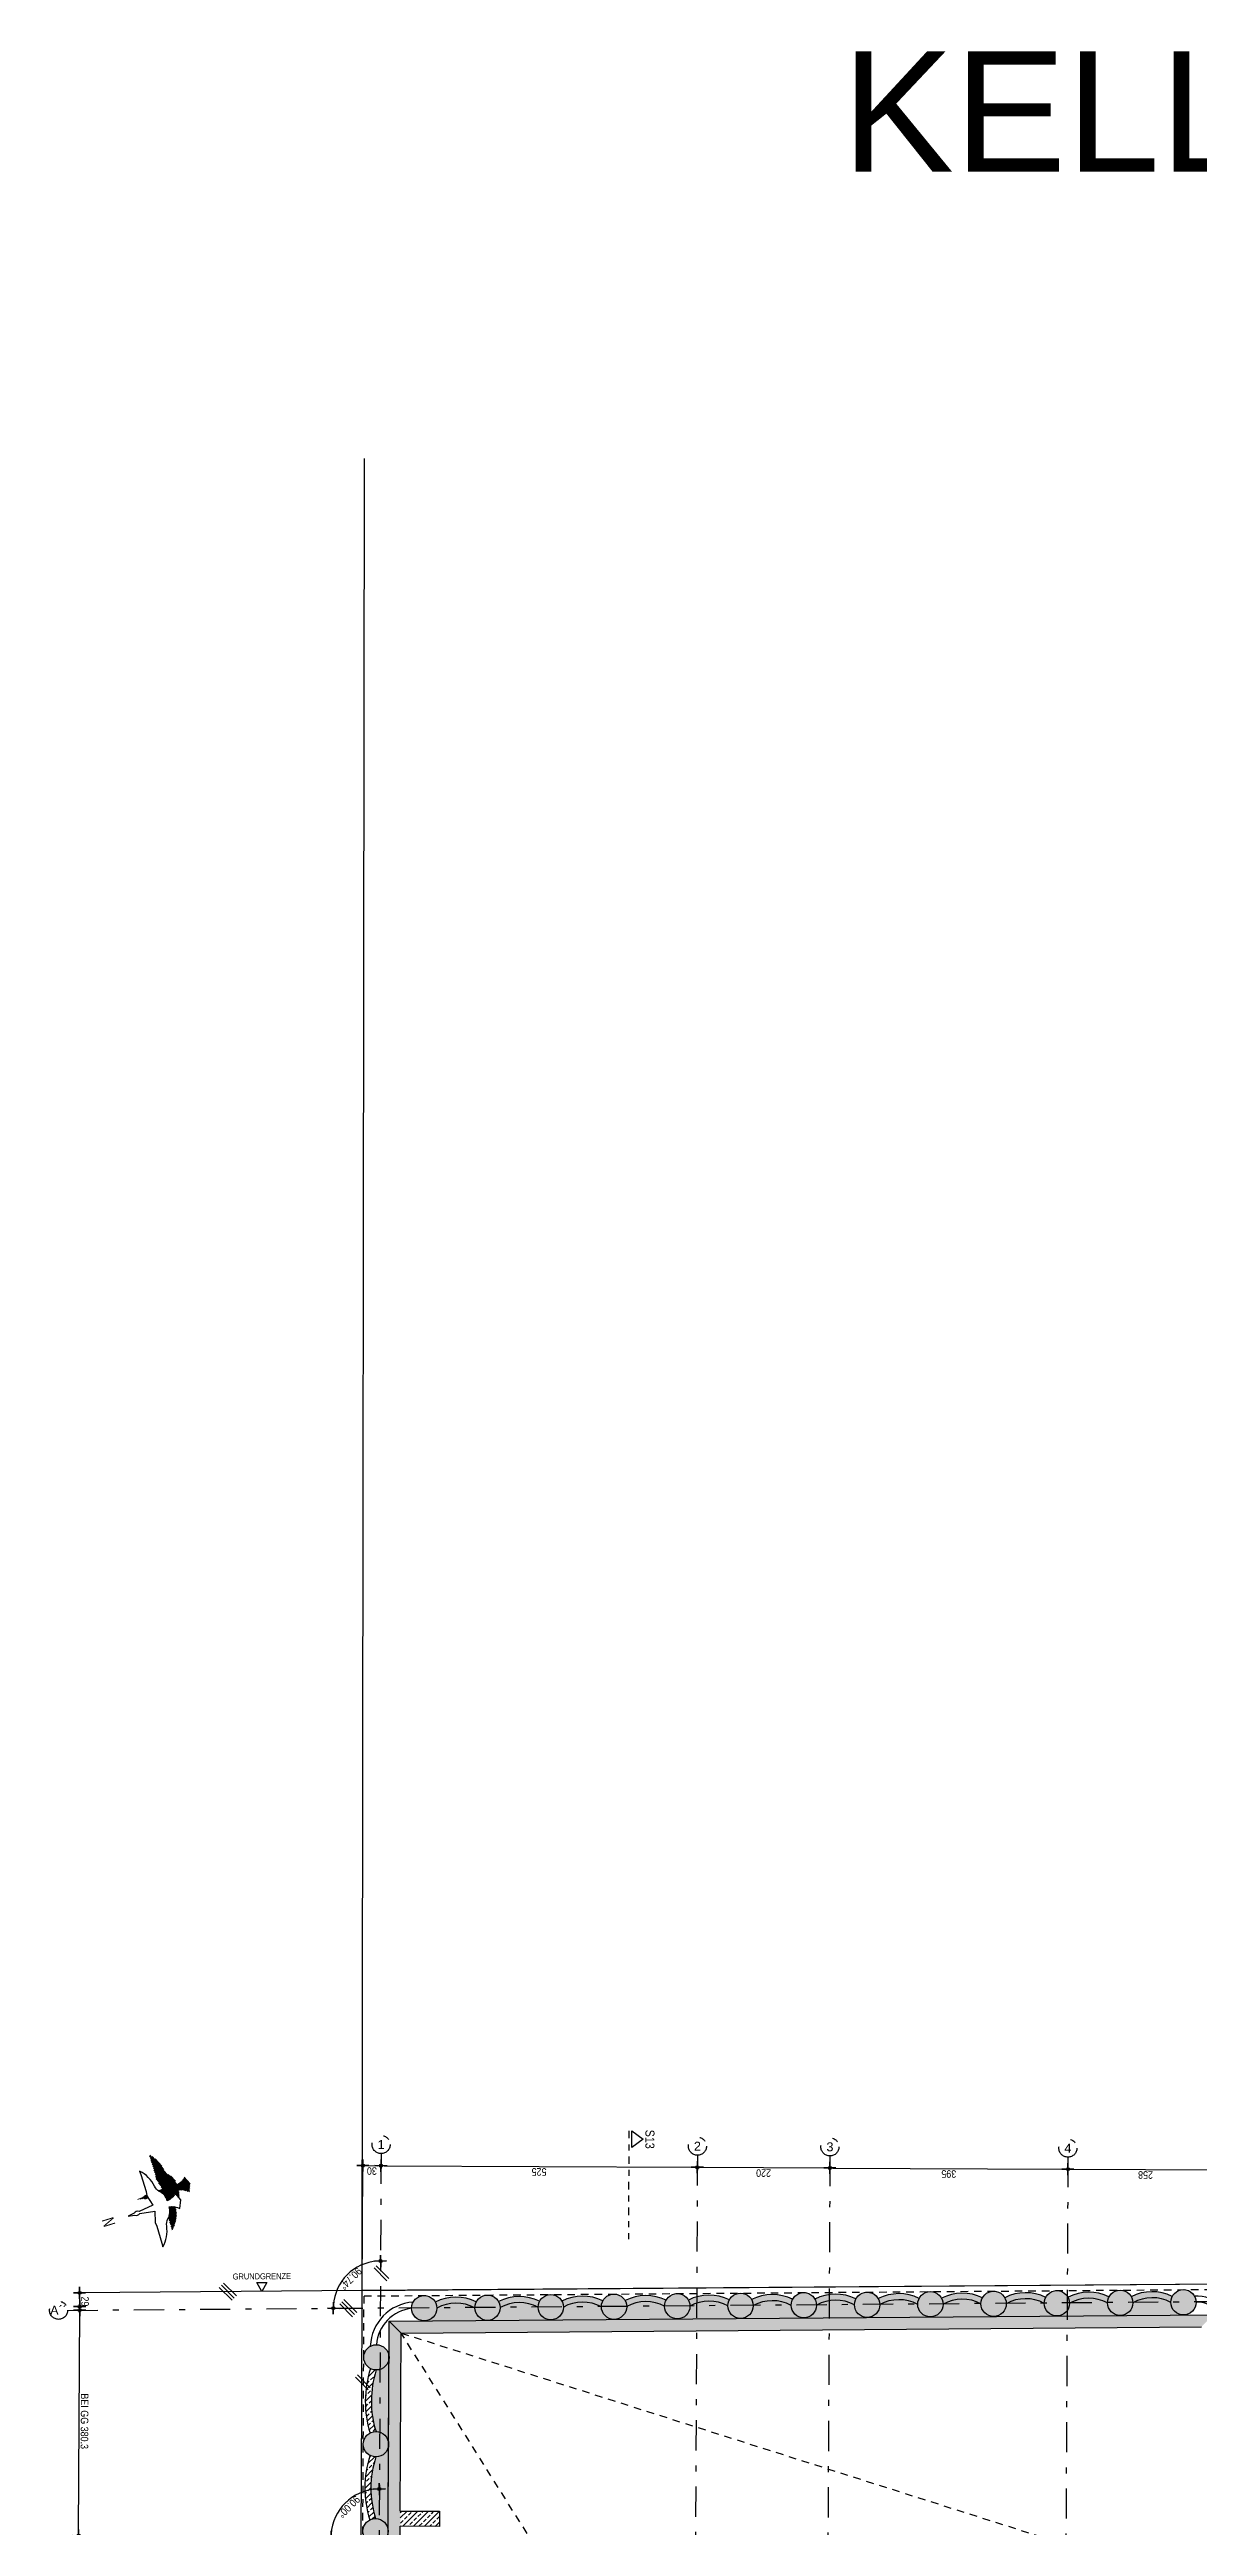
# Model space of a CAD drawing. Header units: millimetres. Extents: x 2717 to 2789, y 1567 to 1698.
# Drawn here: x 2717.28 to 2736.35, y 1653.27 to 1694.39 of the extents above; entities that cross this region are included whole.
import ezdxf
from ezdxf.enums import TextEntityAlignment as Align

# ---------------------------------------------------------------- set-up
doc = ezdxf.new("R2010")
doc.units = ezdxf.units.MM
for name, pattern in [('DASHDOT', [1, 0.5, -0.25, 0, -0.25]), ('HIDDEN2', [0.1875, 0.125, -0.0625]), ('STRICHPUNKT', [1, 0.5, -0.25, 0, -0.25]), ('STRICHPUNKTX2', [2, 1, -0.5, 0, -0.5])]:
    doc.linetypes.add(name, pattern=pattern)
for name, color, linetype in [('01-SCH-G00-Lk2-M0', 8, 'STRICHPUNKTX2'), ('02-ANS-G00-LK2-M0', 8, 'Continuous'), ('02-AXO-G00-Lk2-M0', 8, 'STRICHPUNKT'), ('02-DIM-G00-Lk2-ACHSEN', 8, 'Continuous'), ('02-DIM-G00-Lk2-M0', 8, 'Continuous'), ('02-FIL-G00-Lk2-STB', 8, 'Continuous'), ('02-HID-G00-Lk2-M0', 8, 'HIDDEN2'), ('02-TWA-G00-Lk2-M0', 4, 'Continuous'), ('02-TWB-G00-Lk2-M0', 5, 'Continuous'), ('02-TXT-G00-Lk2-M0', 8, 'Continuous'), ('07-TXT---------M0', 8, 'Continuous'), ('09-VER-G00-Lk2-GRUNDSTÜCKSGRENZE', 161, 'Continuous')]:
    doc.layers.add(name, color=color, linetype=linetype)
doc.styles.add('ARIAL', font='arial.ttf', dxfattribs={"width": 0.85})
doc.styles.add('NORM7', font='norm.shx', dxfattribs={"width": 0.65})
doc.styles.get("Standard").update_dxf_attribs({"font": 'arial.ttf'})
doc.dimstyles.new('pp chromy&schneider', dxfattribs={"dimscale": 0.005, "dimtxt": 25, "dimasz": 10, "dimexe": 0, "dimexo": 0, "dimgap": 5, "dimtad": 1, "dimdec": 1, "dimlfac": 100, "dimrnd": 0.1, "dimzin": 9, "dimdsep": 46, "dimtxsty": 'ARIAL', "dimblk": 'c&s kote', "dimcen": 0, "dimse1": 1, "dimse2": 1, "dimclrd": 8, "dimclrt": 8, "dimadec": 0, "dimazin": 0, "dimtfac": 0.75, "dimtdec": 1, "dimtix": 1, "dimtmove": 2, "dimatfit": 0, "dimldrblk": 'NONE', "dimfxl": 1, "dimtolj": 1, "dimlwd": -1, "dimarcsym": 0})
pattern_1 = [(45, (2691.82905, 1579.03722), (-0.08980256, 0.08980256), []), (45, (2691.91885, 1579.03722), (-0.08980256, 0.08980256), [0.0635, -0.03175])]
pattern_2 = [(44.70755, (2693.97516, 1401.30536), (-0.08934302, 0.09025976), []), (44.70755, (2694.06496, 1401.3049), (-0.08934302, 0.09025976), [0.0635, -0.03175])]

# ---------------------------------------------------------------- blocks, each defined once
blk = doc.blocks.new('c&s kote')
at = {"color": 8}
for p, q in [((0, -2), (0, 2)), ((0, 2), (0, -2)), ((-2, 0), (2, 0)), ((2, 0), (-2, 0))]:
    blk.add_line(p, q, dxfattribs=at)
blk.add_circle((0, 0), 0.5, dxfattribs=at)
blk = doc.blocks.new('*D783')
at = {"layer": '02-DIM-G00-Lk2-ACHSEN', "color": 8, "transparency": 16777216}
blk.add_arc((2722.769, 1656.901), 0.778, 93.3897, 176.7618, dxfattribs=at)
at = {"layer": 'Defpoints', "color": 0, "transparency": 16777216}
for p in [(2722.782, 1659.462), (2722.38, 1657.575), (2717.58, 1656.86), (2738.599, 1657.023), (2722.667, 1637.062)]:
    blk.add_point(p, dxfattribs=at)
at = {"layer": '02-DIM-G00-Lk2-ACHSEN', "color": 8, "transparency": 16777216, "xscale": 0.05, "yscale": 0.05, "zscale": 0.05}
for p, rotation in [((2722.773, 1657.679), 1.54864684780832), ((2721.991, 1656.895), 268.6029117767805)]:
    blk.add_blockref('c&s kote', p, dxfattribs=dict(at, rotation=rotation))
at = {"layer": '02-DIM-G00-Lk2-ACHSEN', "color": 8, "transparency": 16777216, "insert": (2722.281, 1657.387), "char_height": 0.125, "attachment_point": 5, "rotation": 225.0758, "style": 'ARIAL'}
blk.add_mtext('\\A1;90.74°', dxfattribs=at)
blk = doc.blocks.new('_None')
blk = doc.blocks.new('*D784')
at = {"layer": '02-DIM-G00-Lk2-ACHSEN', "color": 8, "transparency": 16777216}
blk.add_arc((2722.679, 1639.429), 1.076, 182.6772, 267.0448, dxfattribs=at)
at = {"layer": 'Defpoints', "color": 0, "transparency": 16777216}
for p in [(2722.782, 1659.462), (2717.491, 1639.427), (2735.08, 1639.432), (2721.747, 1638.892), (2722.667, 1637.062)]:
    blk.add_point(p, dxfattribs=at)
at = {"layer": '02-DIM-G00-Lk2-ACHSEN', "color": 8, "transparency": 16777216, "xscale": 0.05, "yscale": 0.05, "zscale": 0.05}
for p, rotation in [((2721.603, 1639.428), 91.34581227780384), ((2722.674, 1638.353), 358.376192248223)]:
    blk.add_blockref('c&s kote', p, dxfattribs=dict(at, rotation=rotation))
at = {"layer": '02-DIM-G00-Lk2-ACHSEN', "color": 8, "transparency": 16777216, "insert": (2721.98, 1638.732), "char_height": 0.125, "attachment_point": 5, "rotation": 314.861, "style": 'ARIAL'}
blk.add_mtext('\\A1;89.69°', dxfattribs=at)
blk = doc.blocks.new('*D785')
at = {"layer": '02-DIM-G00-Lk2-ACHSEN', "color": 8, "transparency": 16777216}
blk.add_arc((2722.749, 1653.094), 0.799, 93.2915, 176.1236, dxfattribs=at)
at = {"layer": 'Defpoints', "color": 0, "transparency": 16777216}
for p in [(2722.782, 1659.462), (2722.353, 1653.789), (2717.561, 1653.121), (2738.579, 1653.013), (2722.667, 1637.062)]:
    blk.add_point(p, dxfattribs=at)
at = {"layer": '02-DIM-G00-Lk2-ACHSEN', "color": 8, "transparency": 16777216, "xscale": 0.05, "yscale": 0.05, "zscale": 0.05}
for p, rotation in [((2722.753, 1653.894), 1.499517257548462), ((2721.95, 1653.098), 267.9155813783806)]:
    blk.add_blockref('c&s kote', p, dxfattribs=dict(at, rotation=rotation))
at = {"layer": '02-DIM-G00-Lk2-ACHSEN', "color": 8, "transparency": 16777216, "insert": (2722.249, 1653.599), "char_height": 0.125, "attachment_point": 5, "rotation": 224.7075, "style": 'ARIAL'}
blk.add_mtext('\\A1;90.00°', dxfattribs=at)
blk = doc.blocks.new('*D790')
at = {"layer": '02-DIM-G00-Lk2-ACHSEN', "color": 8, "transparency": 16777216}
blk.add_line((2717.761, 1653.17), (2717.78, 1656.872), dxfattribs=at)
at = {"layer": 'Defpoints', "color": 0, "transparency": 16777216}
for p in [(2717.78, 1656.922), (2722.469, 1656.898), (2717.561, 1653.121)]:
    blk.add_point(p, dxfattribs=at)
at = {"layer": '02-DIM-G00-Lk2-ACHSEN', "color": 8, "transparency": 16777216, "xscale": 0.05, "yscale": 0.05, "zscale": 0.05}
for p, rotation in [((2717.78, 1656.922), 89.7075493164787), ((2717.761, 1653.12), 269.7075493164787)]:
    blk.add_blockref('c&s kote', p, dxfattribs=dict(at, rotation=rotation))
at = {"layer": '02-DIM-G00-Lk2-ACHSEN', "color": 8, "transparency": 16777216, "insert": (2717.86, 1655.02), "char_height": 0.125, "attachment_point": 5, "rotation": 269.7075, "style": 'ARIAL'}
blk.add_mtext('\\A1;BEI GG 380.3', dxfattribs=at)
blk = doc.blocks.new('*D792')
at = {"layer": '02-DIM-G00-Lk2-ACHSEN', "color": 0, "lineweight": -2, "transparency": 16777216}
blk.add_line((2722.47, 1657.188), (2717.778, 1657.152), dxfattribs=at)
at = {"layer": '02-DIM-G00-Lk2-ACHSEN', "color": 8, "transparency": 16777216}
blk.add_line((2717.778, 1657.102), (2717.78, 1656.912), dxfattribs=at)
at = {"layer": 'Defpoints', "color": 0, "transparency": 16777216}
for p in [(2722.47, 1657.188), (2717.78, 1656.862), (2722.472, 1656.898)]:
    blk.add_point(p, dxfattribs=at)
at = {"layer": '02-DIM-G00-Lk2-ACHSEN', "color": 8, "transparency": 16777216, "xscale": 0.05, "yscale": 0.05, "zscale": 0.05}
for p, rotation in [((2717.778, 1657.152), 90.44400930224265), ((2717.78, 1656.862), 270.4440093022427)]:
    blk.add_blockref('c&s kote', p, dxfattribs=dict(at, rotation=rotation))
at = {"layer": '02-DIM-G00-Lk2-ACHSEN', "color": 8, "transparency": 16777216, "insert": (2717.868, 1657.008), "char_height": 0.125, "attachment_point": 5, "rotation": 270.444, "style": 'ARIAL'}
blk.add_mtext('\\A1;29', dxfattribs=at)
blk = doc.blocks.new('*D793')
at = {"layer": '02-DIM-G00-Lk2-ACHSEN', "color": 0, "lineweight": -2, "transparency": 16777216}
blk.add_line((2722.47, 1657.188), (2722.481, 1659.263), dxfattribs=at)
at = {"layer": '02-DIM-G00-Lk2-ACHSEN', "color": 8, "transparency": 16777216}
blk.add_line((2722.531, 1659.263), (2722.731, 1659.262), dxfattribs=at)
at = {"layer": 'Defpoints', "color": 0, "transparency": 16777216}
for p in [(2722.781, 1659.262), (2722.47, 1657.188), (2722.77, 1657.187)]:
    blk.add_point(p, dxfattribs=at)
at = {"layer": '02-DIM-G00-Lk2-ACHSEN', "color": 8, "transparency": 16777216, "xscale": 0.05, "yscale": 0.05, "zscale": 0.05}
for p, rotation in [((2722.481, 1659.263), 179.7075493181463), ((2722.781, 1659.262), 359.7075493181463)]:
    blk.add_blockref('c&s kote', p, dxfattribs=dict(at, rotation=rotation))
at = {"layer": '02-DIM-G00-Lk2-ACHSEN', "color": 8, "transparency": 16777216, "insert": (2722.63, 1659.174), "char_height": 0.125, "attachment_point": 5, "rotation": 179.7075, "style": 'ARIAL'}
blk.add_mtext('\\A1;30', dxfattribs=at)
blk = doc.blocks.new('*D794')
at = {"layer": '02-DIM-G00-Lk2-ACHSEN', "color": 8, "transparency": 16777216}
blk.add_line((2722.831, 1659.261), (2727.981, 1659.235), dxfattribs=at)
at = {"layer": 'Defpoints', "color": 0, "transparency": 16777216}
for p in [(2728.031, 1659.235), (2728.032, 1659.435), (2722.77, 1657.187)]:
    blk.add_point(p, dxfattribs=at)
at = {"layer": '02-DIM-G00-Lk2-ACHSEN', "color": 8, "transparency": 16777216, "xscale": 0.05, "yscale": 0.05, "zscale": 0.05}
for p, rotation in [((2722.781, 1659.262), 179.7075493181463), ((2728.031, 1659.235), 359.7075493181463)]:
    blk.add_blockref('c&s kote', p, dxfattribs=dict(at, rotation=rotation))
at = {"layer": '02-DIM-G00-Lk2-ACHSEN', "color": 8, "transparency": 16777216, "insert": (2725.405, 1659.159), "char_height": 0.125, "attachment_point": 5, "rotation": 179.7075, "style": 'ARIAL'}
blk.add_mtext('\\A1;525', dxfattribs=at)
blk = doc.blocks.new('*D795')
at = {"layer": '02-DIM-G00-Lk2-ACHSEN', "color": 8, "transparency": 16777216}
blk.add_line((2728.081, 1659.235), (2730.181, 1659.224), dxfattribs=at)
at = {"layer": 'Defpoints', "color": 0, "transparency": 16777216}
for p in [(2728.032, 1659.435), (2730.231, 1659.224), (2730.232, 1659.424)]:
    blk.add_point(p, dxfattribs=at)
at = {"layer": '02-DIM-G00-Lk2-ACHSEN', "color": 8, "transparency": 16777216, "xscale": 0.05, "yscale": 0.05, "zscale": 0.05}
for p, rotation in [((2728.031, 1659.235), 179.7075493181463), ((2730.231, 1659.224), 359.7075493181463)]:
    blk.add_blockref('c&s kote', p, dxfattribs=dict(at, rotation=rotation))
at = {"layer": '02-DIM-G00-Lk2-ACHSEN', "color": 8, "transparency": 16777216, "insert": (2729.13, 1659.14), "char_height": 0.125, "attachment_point": 5, "rotation": 179.7075, "style": 'ARIAL'}
blk.add_mtext('\\A1;220', dxfattribs=at)
blk = doc.blocks.new('*D796')
at = {"layer": '02-DIM-G00-Lk2-ACHSEN', "color": 8, "transparency": 16777216}
blk.add_line((2730.281, 1659.223), (2734.131, 1659.204), dxfattribs=at)
at = {"layer": 'Defpoints', "color": 0, "transparency": 16777216}
for p in [(2730.232, 1659.424), (2734.181, 1659.204), (2734.182, 1659.404)]:
    blk.add_point(p, dxfattribs=at)
at = {"layer": '02-DIM-G00-Lk2-ACHSEN', "color": 8, "transparency": 16777216, "xscale": 0.05, "yscale": 0.05, "zscale": 0.05}
for p, rotation in [((2730.231, 1659.224), 179.7075493181463), ((2734.181, 1659.204), 359.7075493181463)]:
    blk.add_blockref('c&s kote', p, dxfattribs=dict(at, rotation=rotation))
at = {"layer": '02-DIM-G00-Lk2-ACHSEN', "color": 8, "transparency": 16777216, "insert": (2732.205, 1659.125), "char_height": 0.125, "attachment_point": 5, "rotation": 179.7075, "style": 'ARIAL'}
blk.add_mtext('\\A1;395', dxfattribs=at)
blk = doc.blocks.new('*D797')
at = {"layer": '02-DIM-G00-Lk2-ACHSEN', "color": 8, "transparency": 16777216}
blk.add_line((2734.231, 1659.203), (2736.711, 1659.191), dxfattribs=at)
at = {"layer": 'Defpoints', "color": 0, "transparency": 16777216}
for p in [(2734.182, 1659.404), (2736.761, 1659.19), (2736.762, 1659.39)]:
    blk.add_point(p, dxfattribs=at)
at = {"layer": '02-DIM-G00-Lk2-ACHSEN', "color": 8, "transparency": 16777216, "xscale": 0.05, "yscale": 0.05, "zscale": 0.05}
for p, rotation in [((2734.181, 1659.204), 179.7075493181463), ((2736.761, 1659.19), 359.7075493181463)]:
    blk.add_blockref('c&s kote', p, dxfattribs=dict(at, rotation=rotation))
at = {"layer": '02-DIM-G00-Lk2-ACHSEN', "color": 8, "transparency": 16777216, "insert": (2735.47, 1659.108), "char_height": 0.125, "attachment_point": 5, "rotation": 179.7075, "style": 'ARIAL'}
blk.add_mtext('\\A1;258', dxfattribs=at)
blk = doc.blocks.new('01-HK3')
blk.add_lwpolyline([(0, 0), (0.042, 0.073), (-0.042, 0.073)], close=True)
at = {"color": 0, "style": 'ARIAL', "width": 0.85}
blk.add_attdef('HEIGHT', text='', height=0.05, dxfattribs=at).set_placement((0, 0.35), align=Align.TOP_CENTER)
blk = doc.blocks.new('*X12')
at = {"color": 0}
for p, q in [((18.51, 8.999), (18.515, 9.005)), ((18.516, 8.97), (18.528, 8.982)), ((18.522, 8.94), (18.54, 8.959)), ((18.527, 8.911), (18.553, 8.936)), ((18.533, 8.881), (18.566, 8.914)), ((18.536, 8.778), (18.606, 8.848)), ((18.539, 8.852), (18.578, 8.891)), ((18.539, 8.816), (18.591, 8.868)), ((18.542, 8.749), (18.626, 8.833)), ((18.554, 8.725), (18.642, 8.813)), ((18.569, 8.705), (18.654, 8.79)), ((17.794, 7.894), (17.95, 8.051)), ((17.821, 7.886), (18.006, 8.071)), ((17.849, 7.879), (18.041, 8.071)), ((17.877, 7.872), (18.069, 8.063)), ((17.907, 7.866), (18.097, 8.057)), ((17.937, 7.861), (18.128, 8.052)), ((17.968, 7.857), (18.161, 8.049)), ((18, 7.853), (18.196, 8.049)), ((18.033, 7.851), (18.234, 8.052)), ((18.068, 7.85), (18.276, 8.059)), ((18.103, 7.85), (18.325, 8.072)), ((18.14, 7.852), (18.35, 8.061)), ((18.526, 8.132), (18.55, 8.155)), ((18.539, 8.109), (18.629, 8.199)), ((18.553, 8.088), (18.832, 8.367)), ((18.568, 8.067), (18.845, 8.344)), ((18.583, 8.048), (18.857, 8.321)), ((18.6, 8.029), (18.917, 8.345)), ((18.618, 8.011), (19.038, 8.431)), ((18.637, 7.995), (19.145, 8.503)), ((18.653, 7.799), (19.461, 8.607)), ((18.655, 8.755), (18.661, 8.762)), ((18.656, 7.979), (19.192, 8.515)), ((18.677, 7.964), (19.24, 8.528)), ((18.688, 7.799), (19.517, 8.628)), ((18.699, 7.951), (19.293, 8.545)), ((18.721, 7.938), (19.349, 8.566)), ((18.725, 7.801), (19.573, 8.648)), ((18.742, 8.312), (18.82, 8.39)), ((18.745, 7.926), (19.405, 8.587)), ((18.767, 7.807), (19.629, 8.669)), ((18.785, 8.391), (18.808, 8.413)), ((18.814, 7.819), (19.685, 8.69)), ((18.848, 7.817), (19.741, 8.71)), ((18.854, 7.788), (19.803, 8.737)), ((18.858, 7.756), (19.838, 8.736)), ((19.037, 7.9), (19.293, 8.156)), ((19.107, 7.935), (19.256, 8.084)), ((19.436, 8.299), (19.802, 8.665)), ((19.535, 8.363), (19.738, 8.566)), ((17.667, 7.945), (17.679, 7.956)), ((17.691, 7.933), (17.73, 7.972)), ((17.716, 7.923), (17.782, 7.989)), ((17.741, 7.913), (17.838, 8.01)), ((17.767, 7.903), (17.894, 8.03)), ((18.179, 7.855), (18.355, 8.031)), ((18.219, 7.86), (18.358, 7.999)), ((18.262, 7.867), (18.359, 7.965)), ((18.304, 7.875), (18.358, 7.928)), ((18.342, 7.877), (18.352, 7.887)), ((18.82, 7.506), (19.097, 7.783)), ((18.829, 7.55), (19.08, 7.802)), ((18.845, 7.602), (19.064, 7.821)), ((18.854, 7.646), (19.05, 7.842)), ((18.854, 7.505), (19.114, 7.765)), ((18.858, 7.686), (19.036, 7.864)), ((18.859, 7.722), (19.023, 7.886)), ((18.889, 7.504), (19.133, 7.748)), ((18.923, 7.503), (19.152, 7.732)), ((18.957, 7.502), (19.173, 7.717)), ((18.992, 7.501), (19.194, 7.703)), ((19.026, 7.5), (19.216, 7.69)), ((19.061, 7.499), (19.24, 7.679))]:
    blk.add_line(p, q, dxfattribs=at)
blk = doc.blocks.new('nordente')
blk.add_line((-0.464, -0.529), (-0.461, -0.54))
blk.add_lwpolyline([(0.89, 0.003), (0.671, 0.036, 0.372109), (0.492, 0.036), (-0.006, 0.104), (0.091, 0.466), (0.077, 0.605), (0.077, 1.193), (0.084, 1.315, 0.167923), (-0.239, 0.696, -0.165355), (-0.351, 0.48, 0.21005), (-0.504, 0.107, -0.179114), (-0.831, 0.271), (-0.938, 0.003), (-0.831, -0.265, -0.179114), (-0.504, -0.102, 0.21005), (-0.351, -0.474, -0.165355), (-0.239, -0.69, 0.167923), (0.084, -1.309), (0.077, -1.188), (0.077, -0.599), (0.091, -0.46), (-0.006, -0.098), (0.492, -0.031, 0.372109), (0.671, -0.031)], format="xyb", close=True)
at = {"xscale": 1.124999999999997, "yscale": 1.124999999999997, "zscale": 1.124999999999997, "rotation": 249.7859252661306}
blk.add_blockref('*X12', (-1.902, 22.615), dxfattribs=at)
at = {"style": 'NORM7', "width": 0.75}
blk.add_text('N', height=0.394, rotation=270, dxfattribs=at).set_placement((1.368, 0.003), align=Align.CENTER)
blk = doc.blocks.new('schnittführung')
at = {"color": 4, "linetype": 'DASHDOT', "ltscale": 0.25}
blk.add_line((0.237, -0.138), (0.237, 1.662), dxfattribs=at)
blk.add_line((0.237, -0.138), (0.237, 1.662), dxfattribs=at)
blk.add_line((0.237, -0.138), (0.237, 1.662), dxfattribs=at)
at = {"color": 4}
blk.add_lwpolyline([(0.187, 0.138), (0.187, -0.138), (0, 0)], close=True, dxfattribs=at)
at = {"layer": '07-TXT---------M0', "color": 9, "style": 'ARIAL', "text_generation_flag": 6, "width": 0.85}
blk.add_attdef('SCHNITT', text='', height=0.15, rotation=270, dxfattribs=at).set_placement((-0.037, 0), align=Align.CENTER)

msp = doc.modelspace()

# ---------------------------------------------------------------- hatches: boundary and pattern name
at = {"layer": '02-FIL-G00-Lk2-STB'}
h = msp.add_hatch(dxfattribs=at)
h.set_pattern_fill('ANSI33', color=256, scale=0.02, angle=107.04654, style=0)
h.set_pattern_definition(pattern_2)
edge = h.paths.add_edge_path()
edge.add_arc((2723.4984, 1656.8962), 0.21, 107.04654, 467.04654)
edge = h.paths.add_edge_path()
edge.add_arc((2724.5485, 1656.9044), 0.21, 107.04654, 467.04654)
edge = h.paths.add_edge_path()
edge.add_arc((2725.5985, 1656.9125), 0.21, 107.04654, 467.04654)
edge = h.paths.add_edge_path()
edge.add_arc((2726.6486, 1656.9206), 0.21, 107.04654, 467.04654)
edge = h.paths.add_edge_path()
edge.add_arc((2727.6987, 1656.9288), 0.21, 107.04654, 467.04654)
edge = h.paths.add_edge_path()
edge.add_arc((2728.7488, 1656.9369), 0.21, 107.04654, 467.04654)
edge = h.paths.add_edge_path()
edge.add_arc((2729.7988, 1656.945), 0.21, 107.04654, 467.04654)
edge = h.paths.add_edge_path()
edge.add_arc((2730.8489, 1656.9532), 0.21, 107.04654, 467.04654)
edge = h.paths.add_edge_path()
edge.add_arc((2731.899, 1656.9613), 0.21, 107.04654, 467.04654)
edge = h.paths.add_edge_path()
edge.add_arc((2732.9491, 1656.9695), 0.21, 107.04654, 467.04654)
edge = h.paths.add_edge_path()
edge.add_arc((2733.9991, 1656.9776), 0.21, 107.04654, 467.04654)
edge = h.paths.add_edge_path()
edge.add_arc((2735.0492, 1656.9857), 0.21, 107.04654, 467.04654)
edge = h.paths.add_edge_path()
edge.add_arc((2736.0993, 1656.9939), 0.21, 107.04654, 467.04654)
h = msp.add_hatch(dxfattribs=at)
h.set_pattern_fill('ANSI33', color=256, scale=0.02, angle=107.04654, style=0)
h.set_pattern_definition(pattern_1)
h.paths.add_polyline_path([(2736.8047, 1656.084, -0.4142136), (2736.5957, 1656.2951), (2736.5894, 1655.0585, -0.4142136), (2736.8005, 1655.2674, 0.1959314)])
h.paths.add_polyline_path([(2735.8893, 1656.9922, 0.253925), (2735.2592, 1656.9874, -0.4142136), (2735.0508, 1656.7757), (2736.1009, 1656.7839, -0.4142136)])
h.paths.add_polyline_path([(2734.8392, 1656.9841, 0.253925), (2734.2091, 1656.9792, -0.4142136), (2734.0008, 1656.7676), (2735.0508, 1656.7757, -0.4142136)])
h.paths.add_polyline_path([(2733.7891, 1656.976, 0.253925), (2733.1591, 1656.9711, -0.4142136), (2732.9507, 1656.7595), (2734.0008, 1656.7676, -0.4142136)])
h.paths.add_polyline_path([(2732.7391, 1656.9678, 0.253925), (2732.109, 1656.9629, -0.4142136), (2731.9006, 1656.7513), (2732.9507, 1656.7595, -0.4142136)])
h.paths.add_polyline_path([(2731.689, 1656.9597, 0.253925), (2731.0589, 1656.9548, -0.4142136), (2730.8505, 1656.7432), (2731.9006, 1656.7513, -0.4142136)])
h.paths.add_polyline_path([(2730.6389, 1656.9515, 0.253925), (2730.0088, 1656.9467, -0.4142136), (2729.8005, 1656.735), (2730.8505, 1656.7432, -0.4142136)])
h.paths.add_polyline_path([(2729.5888, 1656.9434, 0.253925), (2728.9588, 1656.9385, -0.4142136), (2728.7504, 1656.7269), (2729.8005, 1656.735, -0.4142136)])
h.paths.add_polyline_path([(2728.5388, 1656.9353, 0.253925), (2727.9087, 1656.9304, -0.4142136), (2727.7003, 1656.7188), (2728.7504, 1656.7269, -0.4142136)])
h.paths.add_polyline_path([(2727.4887, 1656.9271, 0.253925), (2726.8586, 1656.9223, -0.4142136), (2726.6502, 1656.7106), (2727.7003, 1656.7188, -0.4142136)])
h.paths.add_polyline_path([(2726.4386, 1656.919, 0.253925), (2725.8085, 1656.9141, -0.4142136), (2725.6002, 1656.7025), (2726.6502, 1656.7106, -0.4142136)])
h.paths.add_polyline_path([(2725.3885, 1656.9109, 0.253925), (2724.7585, 1656.906, -0.4142136), (2724.5501, 1656.6944), (2725.6002, 1656.7025, -0.4142136)])
h.paths.add_polyline_path([(2724.3385, 1656.9027, 0.253925), (2723.7084, 1656.8978, -0.4142136), (2723.5, 1656.6862), (2724.5501, 1656.6944, -0.4142136)])
h = msp.add_hatch(dxfattribs=at)
h.set_pattern_fill('ANSI33', color=256, scale=0.02, angle=107.04654, style=0)
h.set_pattern_definition(pattern_1)
h.paths.add_polyline_path([(2736.9028, 1656.1078, -0.1219774), (2736.8047, 1656.084, -0.1959314), (2736.8005, 1655.2674, -0.1219774), (2736.8984, 1655.2426, 0.1895658)])
h.paths.add_polyline_path([(2735.2333, 1657.0868, -0.1242368), (2735.2592, 1656.9874, -0.253925), (2735.8893, 1656.9922, -0.1242368), (2735.9137, 1657.0921, 0.2361884)])
h.paths.add_polyline_path([(2734.1832, 1657.0787, -0.1242368), (2734.2091, 1656.9792, -0.253925), (2734.8392, 1656.9841, -0.1242368), (2734.8636, 1657.0839, 0.2361884)])
h.paths.add_polyline_path([(2733.1331, 1657.0705, -0.1242368), (2733.1591, 1656.9711, -0.253925), (2733.7891, 1656.976, -0.1242368), (2733.8135, 1657.0758, 0.2361884)])
h.paths.add_polyline_path([(2732.0831, 1657.0624, -0.1242368), (2732.109, 1656.9629, -0.253925), (2732.7391, 1656.9678, -0.1242368), (2732.7634, 1657.0677, 0.2361884)])
h.paths.add_polyline_path([(2731.7134, 1657.0595, 0.2361884), (2731.033, 1657.0543, -0.1242368), (2731.0589, 1656.9548, -0.253925), (2731.689, 1656.9597, -0.1242368)])
h.paths.add_polyline_path([(2729.9829, 1657.0461, -0.1242368), (2730.0088, 1656.9467, -0.253925), (2730.6389, 1656.9515, -0.1242368), (2730.6633, 1657.0514, 0.2361884)])
h.paths.add_polyline_path([(2729.6132, 1657.0433, 0.2361884), (2728.9328, 1657.038, -0.1242368), (2728.9588, 1656.9385, -0.253925), (2729.5888, 1656.9434, -0.1242368)])
h.paths.add_polyline_path([(2727.8828, 1657.0298, -0.1242368), (2727.9087, 1656.9304, -0.253925), (2728.5388, 1656.9353, -0.1242368), (2728.5631, 1657.0351, 0.2361884)])
h.paths.add_polyline_path([(2726.8327, 1657.0217, -0.1242368), (2726.8586, 1656.9223, -0.253925), (2727.4887, 1656.9271, -0.1242368), (2727.5131, 1657.027, 0.2361884)])
h.paths.add_polyline_path([(2725.7826, 1657.0136, -0.1242368), (2725.8085, 1656.9141, -0.253925), (2726.4386, 1656.919, -0.1242368), (2726.463, 1657.0188, 0.2361884)])
h.paths.add_polyline_path([(2724.7325, 1657.0054, -0.1242368), (2724.7585, 1656.906, -0.253925), (2725.3885, 1656.9109, -0.1242368), (2725.4129, 1657.0107, 0.2361884)])
h.paths.add_polyline_path([(2723.6825, 1656.9973, -0.1242368), (2723.7084, 1656.8978, -0.253925), (2724.3385, 1656.9027, -0.1242368), (2724.3628, 1657.0026, 0.2361884)])
h = msp.add_hatch(dxfattribs=at)
h.set_pattern_fill('ANSI33', color=256, scale=0.02, angle=107.04654, style=0)
h.set_pattern_definition(pattern_1)
h.paths.add_polyline_path([(2722.9175, 1656.6817), (2722.8304, 1639.6185), (2723.0315, 1639.8185), (2723.0488, 1643.2125), (2723.0501, 1643.4625), (2723.0689, 1647.1625), (2723.07, 1647.3625), (2723.1165, 1656.4832)])
h = msp.add_hatch(dxfattribs=at)
h.set_pattern_fill('ANSI33', color=256, scale=0.02, angle=107.04654, style=0)
h.set_pattern_definition(pattern_1)
h.paths.add_polyline_path([(2736.5983, 1656.7877), (2722.9175, 1656.6817), (2723.1165, 1656.4832), (2736.3972, 1656.5862)])
h = msp.add_hatch(dxfattribs=at)
h.set_pattern_fill('ANSI33', color=256, scale=0.02, angle=107.04654, style=0)
h.set_pattern_definition(pattern_2)
edge = h.paths.add_edge_path()
edge.add_arc((2722.6234, 1640.2084), 0.21, 107.04654, 467.04654)
edge = h.paths.add_edge_path()
edge.add_arc((2722.6308, 1641.6513), 0.21, 107.04654, 467.04654)
edge = h.paths.add_edge_path()
edge.add_arc((2722.6382, 1643.0942), 0.21, 107.04654, 467.04654)
edge = h.paths.add_edge_path()
edge.add_arc((2722.6455, 1644.5371), 0.21, 107.04654, 467.04654)
edge = h.paths.add_edge_path()
edge.add_arc((2722.6529, 1645.9799), 0.21, 107.04654, 467.04654)
edge = h.paths.add_edge_path()
edge.add_arc((2722.6603, 1647.4228), 0.21, 107.04654, 467.04654)
edge = h.paths.add_edge_path()
edge.add_arc((2722.6676, 1648.8657), 0.21, 107.04654, 467.04654)
edge = h.paths.add_edge_path()
edge.add_arc((2722.675, 1650.3086), 0.21, 107.04654, 467.04654)
edge = h.paths.add_edge_path()
edge.add_arc((2722.6823, 1651.7515), 0.21, 107.04654, 467.04654)
edge = h.paths.add_edge_path()
edge.add_arc((2722.6897, 1653.1944), 0.21, 107.04654, 467.04654)
edge = h.paths.add_edge_path()
edge.add_arc((2722.6971, 1654.6372), 0.21, 107.04654, 467.04654)
edge = h.paths.add_edge_path()
edge.add_arc((2722.7044, 1656.0801), 0.21, 107.04654, 467.04654)
h = msp.add_hatch(dxfattribs=at)
h.set_pattern_fill('ANSI33', color=256, scale=0.02, angle=107.04654, style=0)
h.set_pattern_definition(pattern_1)
h.paths.add_polyline_path([(2722.7034, 1655.8701, -0.1210672), (2722.6062, 1655.8945, 0.1544137), (2722.6007, 1654.8238, -0.1210672), (2722.6981, 1654.8472, -0.1564177)])
h.paths.add_polyline_path([(2722.696, 1654.4272, -0.1210672), (2722.5988, 1654.4517, 0.1544137), (2722.5933, 1653.3809, -0.1210672), (2722.6908, 1653.4043, -0.1564177)])
h.paths.add_polyline_path([(2722.6886, 1652.9844, -0.1210672), (2722.5914, 1653.0088, 0.1544137), (2722.586, 1651.938, -0.1210672), (2722.6834, 1651.9615, -0.1564177)])
h.paths.add_polyline_path([(2722.6813, 1651.5415, -0.1210672), (2722.5841, 1651.5659, 0.1544137), (2722.5786, 1650.4952, -0.1210672), (2722.6761, 1650.5186, -0.1564177)])
h.paths.add_polyline_path([(2722.6739, 1650.0986, -0.1210672), (2722.5767, 1650.123, 0.1544137), (2722.5712, 1649.0523, -0.1210672), (2722.6687, 1649.0757, -0.1564177)])
h.paths.add_polyline_path([(2722.6665, 1648.6557, -0.1210672), (2722.5693, 1648.6801, 0.1544137), (2722.5639, 1647.6094, -0.1210672), (2722.6613, 1647.6328, -0.1564177)])
h = msp.add_hatch(dxfattribs=at)
h.set_pattern_fill('ANSI33', color=256, scale=0.02, angle=107.04654, style=0)
h.set_pattern_definition(pattern_1)
h.paths.add_polyline_path([(2722.9145, 1656.0801), (2722.9144, 1656.0801, -0.4157088), (2722.7034, 1655.8701, 0.1564177), (2722.6981, 1654.8472, -0.4127199), (2722.9071, 1654.6372, -0.4157088), (2722.696, 1654.4272, 0.1564177), (2722.6908, 1653.4043, -0.4127199), (2722.8997, 1653.1944, -0.4157088), (2722.6886, 1652.9844, 0.1564177), (2722.6834, 1651.9615, -0.4127199), (2722.8923, 1651.7515, -0.4157088), (2722.6813, 1651.5415, 0.1564177), (2722.6761, 1650.5186, -0.4127199), (2722.885, 1650.3086, -0.4157088), (2722.6739, 1650.0986, 0.1564177), (2722.6687, 1649.0757, -0.4127199), (2722.8776, 1648.8657, -0.4157088), (2722.6665, 1648.6557, 0.1564177), (2722.6613, 1647.6328, -0.4127199), (2722.8703, 1647.4228, -0.4157088), (2722.6592, 1647.2128, 0.1564177), (2722.654, 1646.1899, -0.4127199), (2722.8629, 1645.9799, -0.4157088), (2722.6518, 1645.7699, 0.1564177), (2722.6466, 1644.747, -0.4127199), (2722.8555, 1644.5371, -0.4157088), (2722.6445, 1644.3271, 0.1564177), (2722.6392, 1643.3042, -0.4127199), (2722.8482, 1643.0942, -0.4157088), (2722.6371, 1642.8842, 0.1564177), (2722.6319, 1641.8613, -0.4127199), (2722.8408, 1641.6513, -0.4157088), (2722.6297, 1641.4413, 0.1564177), (2722.6245, 1640.4184, -0.4127199), (2722.8334, 1640.2084), (2722.8334, 1640.2084)])
h = msp.add_hatch(dxfattribs=at)
h.set_pattern_fill('ANSI33', color=256, scale=0.02, angle=107.04654, style=0)
h.set_pattern_definition(pattern_1)
h.paths.add_polyline_path([(2723.7514, 1653.5241), (2723.1014, 1653.5274), (2723.1002, 1653.2774), (2723.7502, 1653.2741)])

# ---------------------------------------------------------------- linework, layer by layer
at = {"layer": '02-AXO-G00-Lk2-M0'}
for points in [[(2722.7817, 1659.4617), (2722.6674, 1637.062)], [(2728.0317, 1659.4349), (2727.9173, 1637.0352)], [(2730.2316, 1659.4237), (2730.1173, 1637.024)], [(2734.1816, 1659.4035), (2734.0672, 1637.0038)], [(2722.877, 1657.353), (2722.666, 1657.5663)], [(2722.9126, 1657.3882), (2722.7015, 1657.6014)], [(2720.3098, 1657.0295), (2720.0977, 1657.2417)], [(2720.3452, 1657.0649), (2720.133, 1657.277)], [(2720.3805, 1657.1003), (2720.1684, 1657.3124)], [(2717.5799, 1656.8603), (2738.5995, 1657.0232)], [(2722.3075, 1656.755), (2722.0954, 1656.9671)], [(2722.3429, 1656.7904), (2722.1307, 1657.0025)], [(2722.3782, 1656.8257), (2722.1661, 1657.0379)], [(2722.5678, 1655.5392), (2722.3567, 1655.7524)], [(2722.6033, 1655.5744), (2722.3923, 1655.7876)]]:
    msp.add_lwpolyline(points, dxfattribs=at)
for centre in [(2722.7825, 1659.6117), (2728.0324, 1659.5849), (2730.2324, 1659.5737), (2734.1823, 1659.5535), (2717.4299, 1656.8611)]:
    msp.add_circle(centre, 0.15, dxfattribs=at)
at = {"layer": '02-FIL-G00-Lk2-STB'}
msp.add_lwpolyline([(2723.1165, 1656.4832), (2722.9175, 1656.6817)], dxfattribs=at)
at = {"layer": '02-HID-G00-Lk2-M0', "color": 4}
for p, q in [((2722.4083, 1639.1984), (2722.4997, 1657.0985)), ((2722.4997, 1657.0985), (2737.0204, 1657.211))]:
    msp.add_line(p, q, dxfattribs=at)
at = {"layer": '02-TWA-G00-Lk2-M0'}
for p, q in [((2722.8304, 1639.6185), (2722.9175, 1656.6817)), ((2722.9175, 1656.6817), (2736.5983, 1656.7877)), ((2722.8304, 1639.6185), (2722.9165, 1656.4843)), ((2723.1014, 1653.5274), (2723.1165, 1656.4832)), ((2723.1165, 1656.4832), (2736.3972, 1656.5862)), ((2723.1014, 1653.5274), (2723.7514, 1653.5241)), ((2723.7514, 1653.5241), (2723.7502, 1653.2741)), ((2723.07, 1647.3625), (2723.1002, 1653.2774)), ((2723.7502, 1653.2741), (2723.1002, 1653.2774))]:
    msp.add_line(p, q, dxfattribs=at)
for centre in [(2723.4984, 1656.8962), (2724.5485, 1656.9044), (2725.5985, 1656.9125), (2726.6486, 1656.9206), (2727.6987, 1656.9288), (2728.7488, 1656.9369), (2729.7988, 1656.945), (2730.8489, 1656.9532), (2731.899, 1656.9613), (2732.9491, 1656.9695), (2733.9991, 1656.9776), (2735.0492, 1656.9857), (2736.0993, 1656.9939), (2722.7044, 1656.0801), (2722.6971, 1654.6372), (2722.6897, 1653.1944)]:
    msp.add_circle(centre, 0.21, dxfattribs=at)
for centre, radius, start, end in [((2724.0279, 1656.3199), 0.7604, 63.86589, 117.02213), ((2725.078, 1656.3281), 0.7604, 63.86589, 117.02213), ((2726.1281, 1656.3362), 0.7604, 63.86589, 117.02213), ((2727.1781, 1656.3443), 0.7604, 63.86589, 117.02213), ((2728.2282, 1656.3525), 0.7604, 63.86589, 117.02213), ((2729.2783, 1656.3606), 0.7604, 63.86589, 117.02213), ((2730.3284, 1656.3688), 0.7604, 63.86589, 117.02213), ((2731.3784, 1656.3769), 0.7604, 63.86589, 117.02213), ((2732.4285, 1656.385), 0.7604, 63.86589, 117.02213), ((2732.4285, 1656.385), 0.6604, 61.9486, 118.93942), ((2733.4786, 1656.3932), 0.7604, 63.86589, 117.02213), ((2733.4786, 1656.3932), 0.6604, 61.9486, 118.93942), ((2734.5287, 1656.4013), 0.7604, 63.86589, 117.02213), ((2734.5287, 1656.4013), 0.6604, 61.9486, 118.93942), ((2735.5788, 1656.4094), 0.7604, 63.86589, 117.02213), ((2735.5788, 1656.4094), 0.6604, 61.9486, 118.93942), ((2736.3243, 1656.5131), 0.5826, 356.59924, 93.99631), ((2723.366, 1656.2366), 0.7626, 93.8788, 177.90128), ((2723.366, 1656.2366), 0.6626, 96.72244, 175.363), ((2724.0279, 1656.3199), 0.6604, 61.9486, 118.93942), ((2725.078, 1656.3281), 0.6604, 61.9486, 118.93942), ((2726.1281, 1656.3362), 0.6604, 61.9486, 118.93942), ((2727.1781, 1656.3443), 0.6604, 61.9486, 118.93942), ((2728.2282, 1656.3525), 0.6604, 61.9486, 118.93942), ((2729.2783, 1656.3606), 0.6604, 61.9486, 118.93942), ((2730.3284, 1656.3688), 0.6604, 61.9486, 118.93942), ((2731.3784, 1656.3769), 0.6604, 61.9486, 118.93942), ((2736.3243, 1656.5131), 0.4826, 358.91345, 91.78451), ((2724.2956, 1655.3505), 1.7749, 162.1518, 197.26349), ((2724.2956, 1655.3505), 1.6749, 161.92757, 197.48773), ((2724.2883, 1653.9077), 1.7749, 162.1518, 197.26349), ((2724.2883, 1653.9077), 1.6749, 161.92757, 197.48773)]:
    msp.add_arc(centre, radius, start, end, dxfattribs=at)
at = {"layer": '02-TWB-G00-Lk2-M0'}
msp.add_lwpolyline([(2737.5743, 1677.8686), (2737.5955, 1675.4798), (2739.263, 1675.4995), (2739.2873, 1672.5888), (2737.6294, 1672.572), (2737.6712, 1668.035), (2739.3292, 1668.0517), (2739.2947, 1661.3066), (2737.452, 1661.2966), (2737.4652, 1657.3031), (2722.4701, 1657.1883), (2722.5097, 1687.5999)], dxfattribs=at)
at = {"layer": '02-TXT-G00-Lk2-M0', "linetype": 'HIDDEN2'}
msp.add_lwpolyline([(2733.5816, 1639.8212), (2723.1165, 1656.4832), (2759.0185, 1645.0526)], dxfattribs=at)
at = {"layer": '09-VER-G00-Lk2-GRUNDSTÜCKSGRENZE'}
msp.add_lwpolyline([(2776.9917, 1608.8839), (2765.8286, 1609.0112), (2749.3334, 1609.2146), (2749.4259, 1639.1586), (2722.5078, 1639.1076), (2722.3778, 1639.1082), (2722.4604, 1655.2759), (2722.4701, 1657.1883), (2737.4639, 1657.3044), (2759.8266, 1657.36), (2759.709, 1639.1775), (2759.8432, 1639.1784), (2776.9917, 1639.2109)], close=True, dxfattribs=at)

# ---------------------------------------------------------------- block references
at = {"layer": '01-SCH-G00-Lk2-M0'}
ref = msp.add_blockref('schnittführung', (2727.132, 1659.7017), dxfattribs=dict(at, rotation=179.7075493491426))
ref.add_attrib('SCHNITT', 'S13', dxfattribs={"layer": '07-TXT---------M0', "color": 9, "extrusion": (0, 0, -1), "height": 0.15, "rotation": 270.29245, "style": 'ARIAL', "text_generation_flag": 4, "width": 0.85}).set_placement((-2727.1693, 1659.7015), align=Align.CENTER)
at = {"layer": '02-ANS-G00-LK2-M0', "xscale": 0.5, "yscale": 0.5, "zscale": 0.5, "rotation": 197.046541275569}
msp.add_blockref('nordente', (2719.0076, 1658.5565), dxfattribs=at)
at = {"layer": '02-DIM-G00-Lk2-ACHSEN'}
ref = msp.add_blockref('01-HK3', (2720.8054, 1657.1754), dxfattribs=dict(at, xscale=-2.000000000016162, yscale=2.000000000025193, zscale=2, rotation=0.4440093049352534))
ref.add_attrib('HEIGHT', 'GRUNDGRENZE', dxfattribs={"layer": '0', "color": 0, "extrusion": (0, 0, -1), "height": 0.1, "rotation": 359.55599, "style": 'ARIAL', "text_generation_flag": 2, "width": 0.85}).set_placement((-2720.8031, 1657.4753), align=Align.TOP_CENTER)

# ---------------------------------------------------------------- texts
at = {"layer": '02-AXO-G00-Lk2-M0', "char_height": 0.15, "width": 0.2467, "attachment_point": 5, "rotation": 359.7075}
for s, insert in [('{\\fArial|b0|i0|c0|p34;1}', (2722.7825, 1659.6117)), ('{\\fArial|b0|i0|c0|p34;2}', (2728.0324, 1659.5849)), ('{\\fArial|b0|i0|c0|p34;3}', (2730.2324, 1659.5737)), ('{\\fArial|b0|i0|c0|p34;4}', (2734.1823, 1659.5535)), ('{\\fArial|b0|i0|c0|p34;A´´}', (2717.4299, 1656.8611))]:
    msp.add_mtext(s, dxfattribs=dict(at, insert=insert))
at = {"layer": '02-DIM-G00-Lk2-M0', "insert": (2730.4283, 1694.3606), "char_height": 2, "width": 38.6299, "attachment_point": 1}
msp.add_mtext('{\\fArial|b0|i0|c0|p34;KELLERGESCHOSS -01}', dxfattribs=at)

# ---------------------------------------------------------------- dimensions: what is measured, and where the dimension line sits
at = {"layer": '02-DIM-G00-Lk2-ACHSEN'}
for base, line1, line2, picture, middle in [((2721.7468, 1638.892), ((2722.7817, 1659.4617), (2722.6674, 1637.062)), ((2717.4909, 1639.4273), (2735.0796, 1639.4317)), '*D784', (2721.9797, 1638.7322)), ((2722.353, 1653.7886), ((2738.579, 1653.0134), (2717.5608, 1653.1207)), ((2722.7817, 1659.4617), (2722.6674, 1637.062)), '*D785', (2722.2493, 1653.5992)), ((2722.3801, 1657.5748), ((2717.5799, 1656.8603), (2738.5995, 1657.0232)), ((2722.7817, 1659.4617), (2722.6674, 1637.062)), '*D783', (2722.2806, 1657.3873))]:
    dim = msp.add_angular_dim_2l(base=base, line1=line1, line2=line2, dimstyle='pp chromy&schneider', override={"dimzin": 8, "dimadec": 2}, dxfattribs=at)
    dim.commit()
    dim.dimension.update_dxf_attribs({"geometry": picture, "text_midpoint": middle})
for base, p1, p2, override, picture, middle in [((2722.7807, 1659.2617), (2722.4701, 1657.1883), (2722.7701, 1657.1867), {"dimzin": 8, "dimse1": 0}, '*D793', (2722.6302, 1659.1736)), ((2728.0306, 1659.2349), (2722.7701, 1657.1867), (2728.0317, 1659.4349), {"dimzin": 8}, '*D794', (2725.4052, 1659.1595)), ((2730.2306, 1659.2237), (2728.0317, 1659.4349), (2730.2316, 1659.4237), {"dimzin": 8}, '*D795', (2729.1302, 1659.1405)), ((2734.1806, 1659.2035), (2730.2316, 1659.4237), (2734.1816, 1659.4035), {"dimzin": 8}, '*D796', (2732.2051, 1659.1247)), ((2736.7605, 1659.1903), (2734.1816, 1659.4035), (2736.7615, 1659.3903), {"dimzin": 8}, '*D797', (2735.4701, 1659.1081))]:
    dim = msp.add_linear_dim(base=base, p1=p1, p2=p2, angle=359.70755, dimstyle='pp chromy&schneider', override=override, dxfattribs=at)
    dim.commit()
    dim.dimension.update_dxf_attribs({"geometry": picture, "text_midpoint": middle})
dim = msp.add_aligned_dim(p1=(2722.4701, 1657.1883), p2=(2722.4724, 1656.8983), distance=-4.6926, dimstyle='pp chromy&schneider', override={"dimzin": 8, "dimse1": 0}, dxfattribs=at)
dim.commit()
dim.dimension.update_dxf_attribs({"geometry": '*D792', "text_midpoint": (2717.8676, 1657.0076)})
dim = msp.add_linear_dim(base=(2717.7802, 1656.9222), p1=(2717.5608, 1653.1207), p2=(2722.4686, 1656.8982), angle=89.70755, text='BEI GG <>', dimstyle='pp chromy&schneider', override={"dimzin": 8}, dxfattribs=at)
dim.commit()
dim.dimension.update_dxf_attribs({"geometry": '*D790', "text_midpoint": (2717.8602, 1655.0204)})

doc.saveas('drawing.dxf')
